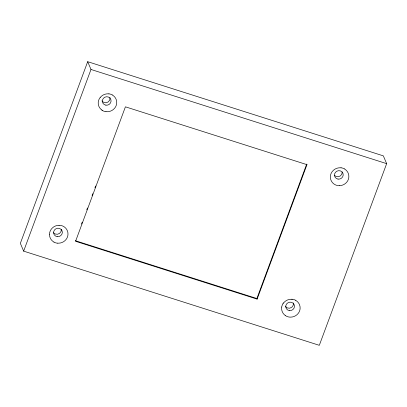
<?xml version="1.0" encoding="UTF-8"?>
<svg xmlns="http://www.w3.org/2000/svg" width="407" height="407" viewBox="0 0 407 407"><rect width="100%" height="100%" fill="white"/><g stroke="black" fill="none" stroke-linecap="round" stroke-linejoin="round"><path stroke-width="0.61" d="M49.491 234.259L49.603 233.135A9.356 8.929 -23 0 1 50.794 229.919L51.45 228.973A9.305 8.878 -23 0 1 59.061 225.3M281.736 307.082L281.624 308.206A9.305 8.878 -23 0 0 285.2 315.42M87.688 61.681L20.35 243.35L23.652 251.134L319.312 345.319L386.65 163.65L383.348 155.866L87.688 61.681L90.99 69.465L23.652 251.134M81.502 224.038L82.163 222.253M86.798 209.763L87.459 207.977M92.089 195.482L92.75 193.696M94.953 187.749L95.614 185.963M257.122 299.114L256.873 298.529L306.71 164.072L306.959 164.657L257.122 299.114L75.575 241.285L125.417 106.822L306.959 164.657M282.926 303.866L283.587 302.92M100.183 97.502L99.522 98.448A9.356 8.929 -23 0 0 98.331 101.664L98.219 102.788A9.305 8.878 -23 0 0 101.796 110.002M339.301 185.678L338.146 185.612A9.356 8.929 -23 0 1 334.859 184.564L333.903 183.959A9.305 8.878 -23 0 1 330.382 176.719L330.464 175.61A9.356 8.929 -23 0 1 331.659 172.395L332.316 171.449A9.305 8.878 -23 0 1 339.921 167.776L341.061 167.837M59.04 225.29L60.2 225.361A9.356 8.929 -23 0 1 63.482 226.404L64.438 227.009A9.305 8.878 -23 0 1 67.984 234.239L67.877 235.363A9.356 8.929 -23 0 1 66.687 238.578L66.026 239.525A9.305 8.878 -23 0 1 58.445 243.188L57.28 243.137M291.178 299.237L292.333 299.308M108.928 93.89L107.774 93.819A9.305 8.878 -23 0 0 100.198 97.507M106.008 111.666L107.168 111.732A9.305 8.878 -23 0 0 114.764 108.033L115.415 107.107A9.356 8.929 -23 0 0 116.606 103.892L116.717 102.768A9.305 8.878 -23 0 0 113.166 95.543L112.21 94.933M90.99 69.465L386.65 163.65M75.331 240.7L256.873 298.529M344.347 168.88L345.304 169.485A9.305 8.878 -23 0 1 348.85 176.714L348.743 177.839A9.356 8.929 -23 0 1 347.553 181.054L346.891 182A9.305 8.878 -23 0 1 339.311 185.663M102.727 110.618L101.77 110.012M295.614 300.351L296.576 300.956A9.305 8.878 -23 0 1 300.122 308.185L300.01 309.31A9.356 8.929 -23 0 1 298.819 312.525L298.163 313.471A9.305 8.878 -23 0 1 290.578 317.134L289.413 317.084A9.356 8.929 -23 0 1 286.131 316.036L285.175 315.43M53.999 242.089L53.037 241.483A9.305 8.878 -23 0 1 49.517 234.244M342.19 172.008A4.411 4.212 -23 0 1 334.361 175.244M293.376 302.956A4.411 4.212 -23 0 1 285.465 306.502M109.971 97.543A4.411 4.212 -23 0 1 101.918 100.865M61.294 229.273A4.411 4.212 -23 0 1 53.495 232.768M283.603 302.925A9.305 8.878 -23 0 1 291.193 299.247M281.71 307.031A9.356 8.929 -23 0 1 282.901 303.815M292.358 299.231A9.356 8.929 -23 0 1 295.645 300.28M57.229 243.162A9.356 8.929 -23 0 1 53.943 242.114M105.957 111.691A9.356 8.929 -23 0 1 102.676 110.643M108.903 93.839A9.356 8.929 -23 0 1 112.19 94.887M341.041 167.786A9.356 8.929 -23 0 1 344.322 168.834M338.049 179.105A4.411 4.212 -23 0 0 342.964 173.351A4.411 4.212 -23 0 0 335.495 172.273A4.411 4.212 -23 0 0 338.049 179.105M289.321 310.592A4.411 4.212 -23 0 0 294.236 304.833A4.411 4.212 -23 0 0 286.772 303.759A4.411 4.212 -23 0 0 289.321 310.592M105.917 105.174A4.411 4.212 -23 0 0 110.831 99.42A4.411 4.212 -23 0 0 103.368 98.341A4.411 4.212 -23 0 0 105.917 105.174M57.189 236.645A4.411 4.212 -23 0 0 62.103 230.891A4.411 4.212 -23 0 0 54.635 229.813A4.411 4.212 -23 0 0 57.189 236.645"/></g></svg>
